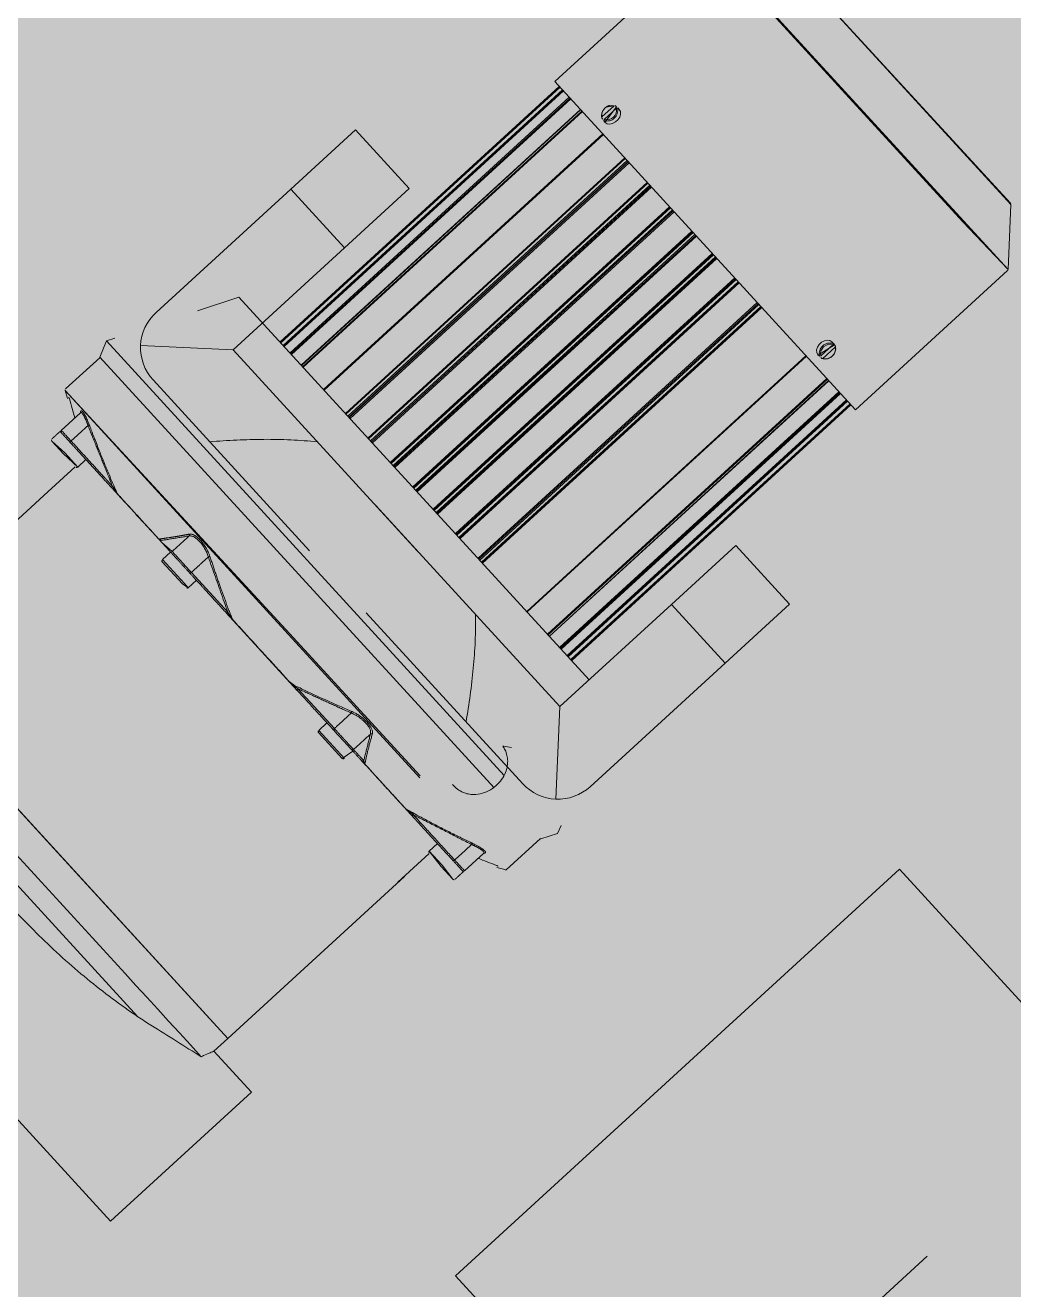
# Model space of a CAD drawing. Header units: metres. Extents: x 2306714 to 2308412, y 453204 to 454783.
# Drawn here: x 2307428.5801 to 2307428.7355, y 454008.7036 to 454008.9024 of the extents above; entities that cross this region are included whole.
import ezdxf

# ---------------------------------------------------------------- set-up
doc = ezdxf.new("R2010")
doc.units = ezdxf.units.M
doc.set_wipeout_variables(frame=1)
doc.linetypes.add('CENTER', pattern=[2, 1.25, -0.25, 0.25, -0.25])
for name, color, linetype in [('220_СТР', 7, 'Continuous'), ('АД_серый', 250, 'Continuous'), ('ГП_здания', 7, 'Continuous'), ('ПП_Дорога_Покрытия_Газон', 3, 'Continuous')]:
    doc.layers.add(name, color=color, linetype=linetype)
for name, color, linetype, lineweight in [('280_ПОР_Откосы планировки', 250, 'Continuous', 20), ('ГП_АД том 3.2.6', 250, 'Continuous', 40), ('ПП_Дорога_Покрытия_Откос', 3, 'Continuous', 9)]:
    doc.layers.add(name, color=color, linetype=linetype, lineweight=lineweight)

# ---------------------------------------------------------------- blocks, each defined once
blk = doc.blocks.new('АД 3.2.6')
at = {"layer": 'АД_серый'}
h = blk.add_hatch(dxfattribs=at)
h.set_pattern_fill('ANSI37', color=256, scale=0.25)
h.set_pattern_definition([(45, (-2306965.9422, -453205.9558), (-0.56126600757, 0.56126600757), []), (135, (-2306965.9422, -453205.9558), (-0.56126600757, -0.56126600757), [])])
edge = h.paths.add_edge_path()
edge.add_line((1053.93186, 1206.08536), (1054.02543, 1208.20484))
edge.add_line((1054.02543, 1208.20484), (1018.62202, 1175.7919))
edge.add_line((1018.62202, 1175.7919), (966.99205, 1128.52302))
edge.add_line((966.99205, 1128.52302), (878.48354, 1047.49067))
edge.add_line((878.48354, 1047.49067), (841.60499, 1013.72719))
edge.add_line((841.60499, 1013.72719), (814.31486, 988.74221))
edge.add_line((814.31486, 988.74221), (777.43631, 954.97873))
edge.add_line((777.43631, 954.97873), (740.55776, 921.21525))
edge.add_line((740.55776, 921.21525), (666.80067, 853.68829))
edge.add_line((666.80067, 853.68829), (629.92212, 819.92481))
edge.add_line((629.92212, 819.92481), (593.04357, 786.16133))
edge.add_line((593.04357, 786.16133), (556.16502, 752.39785))
edge.add_line((556.16502, 752.39785), (292.41778, 510.92888))
edge.add_line((292.41778, 510.92888), (59.06115, 297.28349))
edge.add_arc((479.24764, -161.67002), 622.24996, 132.47509102, 141.13179677)
edge.add_line((-5.2309, 228.81116), (-27.95818, 200.61292))
edge.add_arc((-516.71903, 594.54558), 627.75003, 312.47523068, 321.13179661, ccw=False)
edge.add_line((-92.81738, 131.5364), (-212.23468, 22.20554))
edge.add_line((-212.23468, 22.20554), (-211.22178, 21.09919))
edge.add_line((-211.22178, 21.09919), (-91.80447, 130.43005))
edge.add_arc((-516.71903, 594.54558), 629.25003, 312.4752307, 321.13179662)
edge.add_line((-26.79029, 199.67163), (-4.06301, 227.86986))
edge.add_arc((479.24764, -161.67002), 620.74996, 132.47509101, 141.13179676, ccw=False)
edge.add_line((60.07406, 296.17713), (293.44604, 509.83656))
edge.add_line((293.44604, 509.83656), (557.17795, 751.29146))
edge.add_line((557.17795, 751.29146), (594.0565, 785.05494))
edge.add_line((594.0565, 785.05494), (630.93505, 818.81842))
edge.add_line((630.93505, 818.81842), (667.8136, 852.5819))
edge.add_line((667.8136, 852.5819), (741.5707, 920.10885))
edge.add_line((741.5707, 920.10885), (778.44926, 953.87233))
edge.add_line((778.44926, 953.87233), (815.32781, 987.63581))
edge.add_line((815.32781, 987.63581), (842.61793, 1012.62079))
edge.add_line((842.61793, 1012.62079), (879.49648, 1046.38427))
edge.add_line((879.49648, 1046.38427), (968.00501, 1127.41661))
edge.add_line((968.00501, 1127.41661), (1019.63498, 1174.68549))
edge.add_line((1019.63498, 1174.68549), (1053.93186, 1206.08536))
blk = doc.blocks.new('Водоподготовка 4 этап')
at = {"layer": '220_СТР', "lineweight": 30, "true_color": 0xe51010}
h = blk.add_hatch(color=12, dxfattribs=at)
h.dxf.hatch_style = 1
h.paths.add_polyline_path([(2307427.33288, 454009.45795), (2307434.33981, 454015.87302), (2307439.33817, 454010.41625), (2307432.32988, 454003.99993)])
blk = doc.blocks.new('Водоподготовка 18.05')
at = {"layer": 'ГП_здания', "linetype": 'Continuous', "lineweight": 13}
for p, q in [((-938.62, 7537.02, 0), (-939.87, 7537.59, 0)), ((-942.37, 7536.34, 0), (-949.7, 7536.34, 0)), ((-950.5, 7532, 0), (-954.6, 7532, 0)), ((-950.46, 7532.01, 0), (-950.47, 7532.01, 0)), ((-956.6, 7526, 0), (-954.85, 7526, 0)), ((-926.12, 7523.1, 0), (-926.12, 7480.25, 0)), ((-860.37, 7519.03, 0), (-919.87, 7519.03, 0)), ((-860.37, 7519.03, 0), (-919.87, 7519.03, 0)), ((-860.37, 7519, 0), (-919.87, 7519, 0)), ((-860.37, 7518.85, 0), (-919.87, 7518.85, 0)), ((-860.37, 7518.31, 0), (-919.87, 7518.31, 0)), ((-860.37, 7518.31, 0), (-919.87, 7518.31, 0)), ((-860.37, 7518.2, 0), (-919.87, 7518.2, 0)), ((-860.37, 7518.06, 0), (-919.87, 7518.06, 0)), ((-860.37, 7516.7, 0), (-919.87, 7516.7, 0)), ((-860.37, 7516.69, 0), (-919.87, 7516.69, 0)), ((-860.37, 7516.51, 0), (-919.87, 7516.51, 0)), ((-860.37, 7516.37, 0), (-919.87, 7516.37, 0)), ((-1007.97, 7455.88, 0), (-1007.97, 7514.29, 0)), ((-860.37, 7514.07, 0), (-919.87, 7514.07, 0)), ((-860.37, 7514.05, 0), (-919.87, 7514.05, 0)), ((-860.37, 7513.76, 0), (-919.87, 7513.76, 0)), ((-860.37, 7513.64, 0), (-919.87, 7513.64, 0)), ((-858.82, 7510.84, 0), (-858.82, 7510.59, 0)), ((-860.37, 7508.88, 0), (-919.87, 7508.88, 0)), ((-860.37, 7508.76, 0), (-919.87, 7508.76, 0)), ((-860.37, 7503.78, 0), (-919.87, 7503.78, 0)), ((-860.37, 7503.75, 0), (-919.87, 7503.75, 0)), ((-860.37, 7503.68, 0), (-919.87, 7503.68, 0)), ((-860.37, 7503.23, 0), (-919.87, 7503.23, 0)), ((-860.37, 7503, 0), (-919.87, 7503, 0)), ((-860.37, 7502.97, 0), (-919.87, 7502.97, 0)), ((-860.37, 7502.74, 0), (-919.87, 7502.74, 0)), ((-860.37, 7498.57, 0), (-919.87, 7498.57, 0)), ((-860.37, 7498.51, 0), (-919.87, 7498.51, 0)), ((-860.37, 7498.42, 0), (-919.87, 7498.42, 0)), ((-860.37, 7497.97, 0), (-919.87, 7497.97, 0)), ((-860.37, 7497.76, 0), (-919.87, 7497.76, 0)), ((-860.37, 7497.74, 0), (-919.87, 7497.74, 0)), ((-860.37, 7497.53, 0), (-919.87, 7497.53, 0)), ((-860.37, 7493.36, 0), (-919.87, 7493.36, 0)), ((-860.37, 7493.27, 0), (-919.87, 7493.27, 0)), ((-860.37, 7493.16, 0), (-919.87, 7493.16, 0)), ((-860.37, 7492.71, 0), (-919.87, 7492.71, 0)), ((-860.37, 7492.52, 0), (-919.87, 7492.52, 0)), ((-860.37, 7492.5, 0), (-919.87, 7492.5, 0)), ((-860.37, 7492.32, 0), (-919.87, 7492.32, 0)), ((-926.12, 7447.07, 0), (-926.12, 7489.92, 0)), ((-860.37, 7488.14, 0), (-919.87, 7488.14, 0)), ((-860.37, 7488.03, 0), (-919.87, 7488.03, 0)), ((-860.37, 7487.89, 0), (-919.87, 7487.89, 0)), ((-860.37, 7487.44, 0), (-919.87, 7487.44, 0)), ((-860.37, 7487.28, 0), (-919.87, 7487.28, 0)), ((-860.37, 7487.26, 0), (-919.87, 7487.26, 0)), ((-860.37, 7487.1, 0), (-919.87, 7487.1, 0)), ((-860.37, 7483.42, 0), (-919.87, 7483.42, 0)), ((-860.37, 7483.28, 0), (-919.87, 7483.28, 0)), ((-860.37, 7483.12, 0), (-919.87, 7483.12, 0)), ((-860.37, 7482.67, 0), (-919.87, 7482.67, 0)), ((-860.37, 7482.53, 0), (-919.87, 7482.53, 0)), ((-860.37, 7482.51, 0), (-919.87, 7482.51, 0)), ((-860.37, 7482.37, 0), (-919.87, 7482.37, 0)), ((-860.37, 7478.19, 0), (-919.87, 7478.19, 0)), ((-860.37, 7478.02, 0), (-919.87, 7478.02, 0)), ((-860.37, 7477.84, 0), (-919.87, 7477.84, 0)), ((-860.37, 7477.39, 0), (-919.87, 7477.39, 0)), ((-860.37, 7477.27, 0), (-919.87, 7477.27, 0)), ((-860.37, 7477.25, 0), (-919.87, 7477.25, 0)), ((-860.37, 7477.14, 0), (-919.87, 7477.14, 0)), ((-860.37, 7472.95, 0), (-919.87, 7472.95, 0)), ((-860.37, 7472.76, 0), (-919.87, 7472.76, 0)), ((-860.37, 7472.56, 0), (-919.87, 7472.56, 0)), ((-860.37, 7472.11, 0), (-919.87, 7472.11, 0)), ((-860.37, 7472.01, 0), (-919.87, 7472.01, 0)), ((-860.37, 7471.99, 0), (-919.87, 7471.99, 0)), ((-860.37, 7471.91, 0), (-919.87, 7471.91, 0)), ((-860.37, 7461.62, 0), (-919.87, 7461.62, 0)), ((-860.37, 7461.5, 0), (-919.87, 7461.5, 0)), ((-858.82, 7459.86, 0), (-858.82, 7459.61, 0)), ((-855.92, 7459.61, 0), (-855.92, 7459.86, 0)), ((-860.37, 7456.75, 0), (-919.87, 7456.75, 0)), ((-860.37, 7456.62, 0), (-919.87, 7456.62, 0)), ((-860.37, 7456.33, 0), (-919.87, 7456.33, 0)), ((-919.87, 7456.31, 0), (-860.37, 7456.31, 0)), ((-860.37, 7453.95, 0), (-919.87, 7453.95, 0)), ((-860.37, 7453.81, 0), (-919.87, 7453.81, 0)), ((-860.37, 7453.62, 0), (-919.87, 7453.62, 0)), ((-919.87, 7453.61, 0), (-860.37, 7453.61, 0)), ((-860.37, 7452.2, 0), (-919.87, 7452.2, 0)), ((-860.37, 7452.06, 0), (-919.87, 7452.06, 0)), ((-919.87, 7451.95, 0), (-860.37, 7451.95, 0)), ((-860.37, 7451.95, 0), (-919.87, 7451.95, 0)), ((-860.37, 7451.35, 0), (-919.87, 7451.35, 0)), ((-860.37, 7451.2, 0), (-919.87, 7451.2, 0)), ((-919.87, 7451.17, 0), (-860.37, 7451.17, 0)), ((-860.37, 7451.17, 0), (-919.87, 7451.17, 0)), ((-919.87, 7451.14, 0), (-860.37, 7451.14, 0)), ((-956.6, 7444.17, 0), (-954.85, 7444.17, 0)), ((-963.55, 7443.9, 0), (-956.85, 7443.9, 0)), ((-950.5, 7438.17, 0), (-954.6, 7438.17, 0)), ((-950.46, 7438.17, 0), (-950.47, 7438.17, 0))]:
    blk.add_line(p, q, dxfattribs=at)
at = {"layer": 'ГП_здания', "linetype": 'Continuous', "lineweight": 13, "elevation": 0}
for points in [[(-939.87, 7445), (-939.87, 7537.59), (-942.37, 7536.38), (-942.37, 7444.65)], [(-949.92, 7453.68), (-949.92, 7485.09), (-949.92, 7536.2), (-950.5, 7535.05)], [(-926.12, 7531.4), (-919.87, 7528.59), (-919.87, 7447.07)], [(-999.85, 7526.28), (-999.85, 7485.09), (-999.85, 7443.84), (-999.85, 7526.28), (-986.31, 7526.28), (-963.55, 7526.28), (-956.85, 7526.28)], [(-827.97, 7520.09), (-860.37, 7520.09), (-860.37, 7450.09), (-827.97, 7450.09)], [(-820.55, 7512.76), (-827.8, 7520.01), (-827.8, 7450.16), (-820.55, 7457.41)], [(-858.82, 7510.32), (-858.67, 7510.42), (-856.07, 7510.42)], [(-1032.81, 7509.15), (-1032.81, 7435.09), (-1002.81, 7435.09), (-1002.81, 7443.84)], [(-954.85, 7506.28), (-956.6, 7506.28), (-956.6, 7501.17), (-956.6, 7500.28), (-954.85, 7500.28)], [(-954.85, 7469.9), (-956.6, 7469.9), (-956.6, 7463.9)], [(-855.92, 7460.15), (-856.07, 7460.04), (-858.67, 7460.04), (-858.82, 7460.15)], [(-954.55, 7449.96), (-954.6, 7450.11), (-954.6, 7449.92)], [(-1002.81, 7443.84), (-999.85, 7443.84), (-962.18, 7443.84)], [(-938.62, 7433.15), (-939.87, 7432.59), (-942.37, 7433.79)]]:
    blk.add_lwpolyline(points, dxfattribs=at)
for points in [[(-949.92, 7536.2, -0.284079), (-949.7, 7536.34), (-949.7, 7485.09), (-949.7, 7453.86)], [(-902.37, 7535.6), (-931.12, 7535.6, 0.198912), (-936.42, 7533.41), (-926.12, 7523.1), (-902.37, 7523.1), (-888.62, 7523.1), (-888.62, 7535.6), (-902.37, 7535.6), (-902.37, 7523.1)], [(-936.42, 7533.41, 0.198912), (-938.62, 7528.1), (-938.62, 7491.71)], [(-827.8, 7450.16, -0.198912), (-827.97, 7450.09), (-827.97, 7460.48), (-827.97, 7520.09, -0.198912), (-827.8, 7520.01)], [(-858.67, 7510.42, 0.551182), (-856.07, 7510.42), (-855.92, 7510.32, -0.569143), (-858.82, 7510.32), (-858.82, 7510.07, -0.180176), (-858.82, 7510.59), (-855.92, 7510.59), (-855.92, 7510.84)], [(-857.57, 7511.62), (-857.59, 7511.62, 0.269631), (-858.82, 7510.84), (-858.67, 7510.95)], [(-857.17, 7511.62), (-857.14, 7511.62, -0.269631), (-855.92, 7510.84), (-856.07, 7510.95)], [(-855.92, 7510.32), (-855.92, 7510.07, 0.180176), (-855.92, 7510.59)], [(-954.85, 7508.83), (-954.85, 7508.32, -0.414088), (-954.6, 7508.56), (-954.6, 7506.19, 0.414088), (-954.85, 7505.95)], [(-956.6, 7500.28, -0.414214), (-956.85, 7500.53), (-956.85, 7501.34), (-956.85, 7506.03, -0.414214), (-956.6, 7506.28)], [(-936.42, 7436.77, -0.198912), (-938.62, 7442.07), (-938.62, 7478.47)], [(-956.85, 7464.15), (-956.85, 7469.65, -0.414214), (-956.6, 7469.9)], [(-956.85, 7464.15, 0.414214), (-956.6, 7463.9), (-954.85, 7463.9)], [(-902.37, 7434.57), (-931.12, 7434.57, -0.198912), (-936.42, 7436.77), (-926.12, 7447.07), (-902.37, 7447.07), (-888.62, 7447.07), (-888.62, 7434.57), (-902.37, 7434.57), (-902.37, 7447.07)], [(-938.62, 7442.07, 0.198912), (-936.42, 7436.77, 0.198912), (-931.12, 7434.57)], [(-942.37, 7433.84), (-949.7, 7433.84, -0.284079), (-949.92, 7433.97), (-950.5, 7435.12)]]:
    blk.add_lwpolyline(points, format="xyb", dxfattribs=at)
for points in [[(-956.85, 7531.75, -0.414214), (-956.6, 7532), (-956.6, 7529.02), (-956.6, 7526, -0.414214), (-956.85, 7526.25), (-956.85, 7529.02)], [(-820.55, 7457.41), (-820.55, 7512.76, -0.198912), (-820.47, 7512.59), (-820.47, 7457.59, -0.198912)], [(-856.07, 7510.95, 0.551182), (-858.67, 7510.95)], [(-855.92, 7459.86, 0.178161), (-855.92, 7460.39), (-855.92, 7460.15, 0.574934), (-858.82, 7460.15), (-858.82, 7460.39, 0.178161), (-858.82, 7459.86)], [(-858.82, 7459.61), (-858.67, 7459.51), (-856.07, 7459.51), (-855.92, 7459.61, -0.574934)], [(-956.85, 7438.42, 0.414214), (-956.6, 7438.17), (-956.6, 7441.15), (-956.6, 7444.17, 0.414214), (-956.85, 7443.92), (-956.85, 7441.15)]]:
    blk.add_lwpolyline(points, format="xyb", close=True, dxfattribs=at)
at = {"layer": 'ГП_здания', "linetype": 'Continuous', "lineweight": 13, "elevation": 0, "flags": 128}
for points in [[(-858.87, 7510.33), (-858.87, 7509.97), (-858.78, 7509.61), (-858.52, 7509.3), (-858.12, 7509.06), (-857.63, 7508.94), (-857.11, 7508.94), (-856.62, 7509.06), (-856.22, 7509.3), (-855.96, 7509.61), (-855.87, 7509.97), (-855.87, 7510.33)], [(-954.85, 7501.85), (-954.85, 7501.83), (-954.84, 7501.8), (-954.81, 7501.78), (-954.78, 7501.76), (-954.74, 7501.74), (-954.7, 7501.73), (-954.65, 7501.72), (-954.6, 7501.72), (-954.6, 7493.22), (-954.65, 7493.22), (-954.7, 7493.23), (-954.74, 7493.24), (-954.78, 7493.26), (-954.81, 7493.28), (-954.84, 7493.3), (-954.85, 7493.32), (-954.85, 7493.35), (-954.85, 7476.82), (-954.85, 7476.85), (-954.84, 7476.87), (-954.81, 7476.89), (-954.78, 7476.91), (-954.74, 7476.93), (-954.7, 7476.94), (-954.65, 7476.95), (-954.6, 7476.95), (-954.6, 7468.45), (-954.65, 7468.45), (-954.7, 7468.44), (-954.74, 7468.43), (-954.78, 7468.41), (-954.81, 7468.39), (-954.84, 7468.37), (-954.85, 7468.35), (-954.85, 7468.32)], [(-855.87, 7460.13), (-855.87, 7460.48), (-855.96, 7460.84), (-856.22, 7461.16), (-856.62, 7461.4), (-857.11, 7461.53), (-857.63, 7461.53), (-858.12, 7461.4), (-858.52, 7461.16), (-858.78, 7460.84), (-858.87, 7460.48), (-858.87, 7460.48), (-858.87, 7460.13)]]:
    blk.add_lwpolyline(points, dxfattribs=at)
at = {"layer": 'ГП_здания', "lineweight": 13, "ltscale": 25, "elevation": 0}
blk.add_lwpolyline([(-904.02, 7392.18), (-904.02, 7296.24), (-998.64, 7296.24), (-998.64, 7392.18)], close=True, dxfattribs=at)
at = {"layer": 'ГП_здания', "linetype": 'Continuous', "lineweight": 13}
for centre, start, end in [((-857.37, 7459.24, 0), 31.7792, 148.2208), ((-857.37, 7460.31, 0), 211.7792, 328.2208)]:
    blk.add_arc(centre, 1.53, start, end, dxfattribs=at)
for points, knots in [([(-950.23, 7535.04, 0), (-950.23, 7535.04, 0), (-950.22, 7535.03, 0), (-950.24, 7535, 0), (-950.26, 7534.94, 0), (-950.29, 7534.87, 0), (-950.32, 7534.82, 0), (-950.33, 7534.79, 0), (-950.79, 7533.86, 0), (-951.25, 7532.93, 0), (-951.7, 7532, 0)], [0, 0, 0, 0, 0.185607, 0.371089, 0.560628, 0.766123, 1, 1, 1, 2, 2, 2, 2]), ([(-1002.81, 7443.84, 0), (-1002.85, 7443.85, 0), (-1002.91, 7443.88, 0), (-1003.5, 7444.09, 0), (-1004.2, 7444.33, 0), (-1004.72, 7444.49, 0), (-1004.85, 7444.54, 0), (-1005.26, 7446, 0), (-1006.08, 7448.93, 0), (-1007.13, 7452.77, 0), (-1007.76, 7455.1, 0), (-1007.97, 7455.88, 0), (-1008.32, 7457.49, 0), (-1009.04, 7460.72, 0), (-1009.85, 7465.68, 0), (-1010.45, 7470.72, 0), (-1010.82, 7475.67, 0), (-1011, 7480.5, 0), (-1011.04, 7485.2, 0), (-1010.99, 7489.91, 0), (-1010.81, 7494.71, 0), (-1010.44, 7499.57, 0), (-1009.85, 7504.52, 0), (-1009.04, 7509.45, 0), (-1008.32, 7512.67, 0), (-1007.97, 7514.29, 0), (-1007.45, 7516.21, 0), (-1006.67, 7519.11, 0), (-1005.62, 7522.88, 0), (-1005.11, 7524.72, 0), (-1004.85, 7525.64, 0)], [0, 0, 0, 0, 0.300687, 0.595642, 0.898715, 1, 1, 1, 1.397502, 1.79879, 2, 2, 2, 2.085044, 2.17011, 2.256508, 2.342919, 2.422399, 2.501886, 2.581656, 2.661418, 2.74551, 2.829591, 2.914806, 3, 3, 3, 3.497568, 3.748292, 4, 4, 4, 4]), ([(-1004.85, 7444.54, 0), (-1004.85, 7471.57, 0), (-1004.85, 7498.6, 0), (-1004.85, 7525.64, 0), (-1004.82, 7525.65, 0), (-1004.36, 7525.79, 0), (-1003.6, 7526.05, 0), (-1002.99, 7526.27, 0), (-1002.74, 7526.36, 0), (-1002.81, 7526.33, 0), (-1002.81, 7526.33, 0)], [0, 0, 0, 0, 1, 1, 1, 1.027109, 1.348647, 1.680487, 1.985831, 2, 2, 2, 2]), ([(-926.12, 7503.49, 0), (-927.07, 7504.52, 0), (-928.98, 7506.59, 0), (-932.07, 7509.49, 0), (-935.28, 7512.28, 0), (-937.51, 7514.05, 0), (-938.62, 7514.94, 0)], [0, 0, 0, 0, 0.248421, 0.497686, 0.748674, 1, 1, 1, 1]), ([(-926.12, 7466.69, 0), (-927.07, 7465.65, 0), (-928.98, 7463.58, 0), (-932.07, 7460.68, 0), (-935.28, 7457.89, 0), (-937.51, 7456.12, 0), (-938.62, 7455.23, 0)], [0, 0, 0, 0, 0.248421, 0.497686, 0.748674, 1, 1, 1, 1]), ([(-946.84, 7449.41, 0), (-946.83, 7449.06, 0), (-946.79, 7448.36, 0), (-946.5, 7447.44, 0), (-946.06, 7446.66, 0), (-945.4, 7445.89, 0), (-944.41, 7445.2, 0), (-943.03, 7444.73, 0), (-941.61, 7444.62, 0), (-940.26, 7444.84, 0), (-939.24, 7445.25, 0), (-938.5, 7445.75, 0), (-937.9, 7446.31, 0), (-937.41, 7447.01, 0), (-937.07, 7447.77, 0), (-936.96, 7448.29, 0), (-936.91, 7448.53, 0), (-936.89, 7448.5, 0), (-936.87, 7448.47, 0), (-936.84, 7448.44, 0), (-936.58, 7448.11, 0), (-936.31, 7447.78, 0), (-936.05, 7447.45, 0)], [0, 0, 0, 0, 0.081577, 0.163072, 0.226074, 0.288998, 0.386769, 0.468078, 0.549704, 0.624028, 0.699691, 0.752131, 0.804636, 0.874494, 0.944449, 1, 1, 1, 2, 2, 2, 3, 3, 3, 3]), ([(-950.23, 7435.13, 0), (-950.23, 7435.14, 0), (-950.22, 7435.14, 0), (-950.24, 7435.18, 0), (-950.26, 7435.23, 0), (-950.29, 7435.3, 0), (-950.32, 7435.36, 0), (-950.33, 7435.38, 0), (-950.79, 7436.31, 0), (-951.25, 7437.24, 0), (-951.7, 7438.17, 0)], [0, 0, 0, 0, 0.185607, 0.371089, 0.560628, 0.766123, 1, 1, 1, 2, 2, 2, 2])]:
    blk.add_open_spline(points, degree=3, knots=knots, dxfattribs=at)
for points, weights, knots in [([(-956.6, 7532, 0), (-956.02, 7532, 0), (-955.44, 7532, 0), (-954.85, 7532, 0), (-954.85, 7530.83, 0), (-954.85, 7529.66, 0), (-954.85, 7528.49, 0), (-954.85, 7525.66, 0), (-954.85, 7522.83, 0), (-954.85, 7520, 0), (-954.85, 7519.94, 0), (-954.85, 7519.55, 0), (-954.85, 7519.04, 0), (-954.85, 7518.71, 0), (-954.85, 7518.63, 0), (-954.85, 7518.66, 0), (-954.84, 7518.69, 0), (-954.83, 7518.72, 0), (-954.67, 7519.18, 0), (-953.68, 7522.09, 0), (-952.38, 7525.59, 0), (-951.13, 7528.77, 0), (-950.83, 7529.53, 0), (-950.77, 7529.68, 0)], [1, 1, 1, 1, 1, 1, 1, 1, 1, 1, 1, 1, 1, 1, 1, 0.974678461034, 0.974678461034, 1, 1, 1, 1, 1, 1, 1], [0, 0, 0, 0, 1, 1, 1, 2, 2, 2, 3, 3, 3, 3.129151, 3.778934, 4, 4, 4, 4.552993, 4.552993, 4.552993, 4.676949, 5.344434, 5.511282, 5.552993, 5.552993, 5.552993, 5.552993]), ([(-950.52, 7531.96, 0), (-950.48, 7532, 0), (-950.33, 7532.18, 0), (-950.18, 7532.17, 0), (-950.12, 7531.89, 0), (-950.22, 7531.3, 0), (-950.44, 7530.54, 0), (-950.66, 7529.96, 0), (-950.77, 7529.68, 0), (-950.85, 7529.67, 0), (-950.93, 7529.68, 0), (-950.99, 7529.72, 0), (-952.2, 7526.5, 0), (-953.4, 7523.28, 0), (-954.6, 7520.06, 0), (-954.69, 7520.08, 0), (-954.78, 7520.06, 0), (-954.85, 7520, 0), (-954.85, 7516.41, 0), (-954.85, 7512.81, 0), (-954.85, 7509.22, 0)], [1, 1, 1, 1, 1, 1, 1, 1, 1, 0.974899551895, 0.974899551895, 1, 1, 1, 1, 0.941050741521, 0.941050741521, 1, 1, 1, 1], [0, 0, 0, 0, 0.059347, 0.266282, 0.45935, 0.642381, 0.82694, 1, 1, 1, 1.550559, 1.550559, 1.550559, 2.550559, 2.550559, 2.550559, 3.397948, 3.397948, 3.397948, 4.397948, 4.397948, 4.397948, 4.397948]), ([(-954.85, 7531.75, 0), (-954.85, 7531.9, 0), (-954.75, 7532, 0), (-954.6, 7532, 0), (-954.6, 7531.24, 0), (-954.6, 7530.48, 0), (-954.6, 7529.72, 0), (-953.4, 7529.72, 0), (-952.2, 7529.72, 0), (-950.99, 7529.72, 0), (-950.89, 7529.98, 0), (-950.67, 7530.51, 0), (-950.44, 7531.22, 0), (-950.35, 7531.75, 0), (-950.37, 7532.01, 0), (-950.47, 7531.97, 0), (-950.5, 7531.96, 0)], [1, 0.804737854124, 0.804737854124, 1, 1, 1, 1, 1, 1, 1, 1, 1, 1, 1, 1, 1, 1], [0, 0, 0, 0, 1.570796, 1.570796, 1.570796, 2.570796, 2.570796, 2.570796, 3.570796, 3.570796, 3.570796, 3.78567, 4.013899, 4.23953, 4.477409, 4.570796, 4.570796, 4.570796, 4.570796]), ([(-954.85, 7529.66, 0), (-954.78, 7529.71, 0), (-954.69, 7529.73, 0), (-954.6, 7529.72, 0), (-954.6, 7526.5, 0), (-954.6, 7523.28, 0), (-954.6, 7520.06, 0), (-954.61, 7520, 0), (-954.67, 7519.63, 0), (-954.75, 7519.17, 0), (-954.81, 7518.81, 0), (-954.83, 7518.72, 0), (-954.83, 7515.5, 0), (-954.83, 7512.28, 0), (-954.83, 7509.06, 0), (-954.78, 7509.02, 0), (-954.52, 7508.83, 0), (-953.4, 7508.05, 0), (-952.09, 7507.19, 0), (-950.95, 7506.49, 0), (-950.77, 7506.39, 0), (-950.64, 7506.27, 0), (-950.39, 7506.04, 0), (-950.17, 7505.28, 0), (-950.12, 7504.34, 0), (-950.22, 7503.33, 0), (-950.44, 7502.37, 0), (-950.66, 7501.82, 0), (-950.77, 7501.56, 0), (-950.83, 7501.42, 0), (-951.13, 7500.76, 0), (-952.38, 7497.96, 0), (-953.68, 7494.88, 0), (-954.67, 7492.32, 0), (-954.83, 7491.92, 0), (-954.83, 7487.36, 0), (-954.83, 7482.81, 0), (-954.83, 7478.26, 0), (-954.78, 7478.12, 0), (-954.52, 7477.44, 0), (-953.4, 7474.61, 0), (-952.09, 7471.53, 0), (-950.95, 7469.01, 0), (-950.77, 7468.62, 0), (-950.64, 7468.3, 0), (-950.39, 7467.66, 0), (-950.17, 7466.55, 0), (-950.12, 7465.52, 0), (-950.22, 7464.68, 0), (-950.44, 7464.07, 0), (-950.66, 7463.88, 0), (-950.77, 7463.79, 0), (-950.83, 7463.75, 0), (-951.13, 7463.57, 0), (-952.38, 7462.79, 0), (-953.68, 7461.94, 0), (-954.67, 7461.22, 0), (-954.83, 7461.11, 0), (-954.83, 7457.89, 0), (-954.83, 7454.67, 0), (-954.83, 7451.45, 0), (-954.84, 7451.48, 0), (-954.85, 7451.51, 0), (-954.85, 7451.54, 0), (-954.85, 7451.54, 0), (-954.85, 7451.43, 0), (-954.85, 7450.97, 0), (-954.85, 7450.49, 0), (-954.85, 7450.17, 0), (-954.85, 7450.02, 0), (-954.85, 7449.87, 0), (-954.85, 7449.72, 0)], [1, 0.941050741694, 0.941050741694, 1, 1, 1, 1, 1, 1, 1, 1, 1, 1, 1, 1, 1, 1, 1, 1, 1, 1, 1, 1, 1, 1, 1, 1, 1, 1, 1, 1, 1, 1, 1, 1, 1, 1, 1, 1, 1, 1, 1, 1, 1, 1, 1, 1, 1, 1, 1, 1, 1, 1, 1, 1, 1, 1, 1, 1, 1, 1, 0.974678461034, 0.974678461034, 1, 1, 1, 1, 1, 1, 1, 1, 1], [0, 0, 0, 0, 0.84739, 0.84739, 0.84739, 1.84739, 1.84739, 1.84739, 1.979626, 2.639235, 2.84739, 2.84739, 2.84739, 3.84739, 3.84739, 3.84739, 3.889101, 4.055951, 4.72345, 4.84739, 4.84739, 4.84739, 5.027379, 5.207774, 5.37608, 5.535636, 5.696526, 5.84739, 5.84739, 5.84739, 5.889101, 6.05595, 6.723434, 6.84739, 6.84739, 6.84739, 7.84739, 7.84739, 7.84739, 7.889101, 8.055951, 8.72345, 8.84739, 8.84739, 8.84739, 9.027379, 9.207774, 9.37608, 9.535636, 9.696526, 9.84739, 9.84739, 9.84739, 9.889101, 10.05595, 10.723434, 10.84739, 10.84739, 10.84739, 11.84739, 11.84739, 11.84739, 12.400383, 12.400383, 12.400383, 12.425923, 12.751671, 13.400383, 13.400383, 13.400383, 14.400383, 14.400383, 14.400383, 14.400383]), ([(-950.99, 7501.72, 0), (-952.2, 7501.72, 0), (-953.4, 7501.72, 0), (-954.6, 7501.72, 0), (-954.6, 7503.21, 0), (-954.6, 7504.7, 0), (-954.6, 7506.19, 0), (-953.4, 7506.19, 0), (-952.2, 7506.19, 0), (-950.99, 7506.19, 0), (-952.2, 7506.98, 0), (-953.4, 7507.77, 0), (-954.6, 7508.56, 0), (-954.65, 7508.64, 0), (-954.73, 7508.75, 0), (-954.8, 7508.98, 0), (-954.83, 7509.06, 0), (-954.84, 7509.04, 0), (-954.85, 7509.02, 0), (-954.85, 7508.99, 0), (-954.85, 7508.98, 0), (-954.85, 7508.84, 0), (-954.85, 7508.56, 0), (-954.85, 7508.41, 0), (-954.85, 7508.32, 0), (-954.85, 7507.64, 0), (-954.85, 7506.96, 0), (-954.85, 7506.28, 0), (-954.85, 7504.46, 0), (-954.85, 7502.64, 0), (-954.85, 7500.83, 0), (-954.85, 7498.33, 0), (-954.85, 7495.84, 0), (-954.85, 7493.35, 0), (-954.85, 7493.29, 0), (-954.85, 7492.95, 0), (-954.85, 7492.47, 0), (-954.85, 7492.01, 0), (-954.85, 7491.9, 0), (-954.85, 7491.9, 0), (-954.85, 7491.9, 0), (-954.85, 7491.9, 0), (-954.85, 7491.9, 0), (-954.85, 7491.9, 0), (-954.85, 7491.9, 0), (-954.85, 7491.9, 0), (-954.85, 7491.9, 0), (-954.85, 7491.91, 0), (-954.85, 7491.91, 0), (-954.85, 7491.91, 0), (-954.85, 7491.91, 0), (-954.85, 7491.91, 0), (-954.84, 7491.91, 0), (-954.84, 7491.91, 0), (-954.84, 7491.91, 0), (-954.84, 7491.91, 0), (-954.84, 7491.91, 0), (-954.84, 7491.91, 0), (-954.84, 7491.91, 0), (-954.83, 7491.91, 0), (-954.83, 7491.92, 0), (-954.83, 7491.92, 0), (-954.83, 7491.92, 0), (-954.81, 7492.01, 0), (-954.75, 7492.42, 0), (-954.67, 7492.84, 0), (-954.61, 7493.17, 0), (-954.6, 7493.22, 0), (-953.4, 7496.05, 0), (-952.2, 7498.89, 0), (-950.99, 7501.72, 0)], [1, 1, 1, 1, 1, 1, 1, 1, 1, 1, 1, 1, 1, 1, 1, 1, 1, 0.957494853538, 0.957494853538, 1, 1, 1, 1, 1, 1, 1, 1, 1, 1, 1, 1, 1, 1, 1, 1, 1, 1, 1, 1, 1, 1, 1, 1, 1, 1, 1, 1, 1, 1, 1, 1, 1, 1, 1, 1, 1, 1, 1, 1, 1, 1, 1, 1, 1, 1, 1, 1, 1, 1, 1, 1], [0, 0, 0, 0, 1, 1, 1, 2, 2, 2, 3, 3, 3, 4, 4, 4, 4.662092, 5, 5, 5, 5.718036, 5.718036, 5.718036, 5.743576, 6.069324, 6.718036, 6.718036, 6.718036, 7.718036, 7.718036, 7.718036, 8.718036, 8.718036, 8.718036, 9.718036, 9.718036, 9.718036, 9.847187, 10.49697, 10.718036, 10.718036, 10.718036, 11.718036, 11.718036, 11.718036, 12.718036, 12.718036, 12.718036, 13.718036, 13.718036, 13.718036, 14.718036, 14.718036, 14.718036, 15.718036, 15.718036, 15.718036, 16.718036, 16.718036, 16.718036, 17.718036, 17.718036, 17.718036, 18.718036, 18.718036, 18.718036, 18.926191, 19.5858, 19.718036, 19.718036, 19.718036, 20.718036, 20.718036, 20.718036, 20.718036]), ([(-950.77, 7501.56, 0), (-950.82, 7501.64, 0), (-950.9, 7501.7, 0), (-950.99, 7501.72, 0), (-950.89, 7501.97, 0), (-950.67, 7502.47, 0), (-950.44, 7503.37, 0), (-950.34, 7504.3, 0), (-950.4, 7505.17, 0), (-950.61, 7505.87, 0), (-950.87, 7506.08, 0), (-950.99, 7506.19, 0), (-950.88, 7506.2, 0), (-950.8, 7506.28, 0), (-950.77, 7506.39, 0)], [1, 0.953958261389, 0.953958261389, 1, 1, 1, 1, 1, 1, 1, 1, 1, 0.884641778266, 0.884641778266, 1], [0, 0, 0, 0, 0.74765, 0.74765, 0.74765, 0.899126, 1.060017, 1.219076, 1.38677, 1.566999, 1.74765, 1.74765, 1.74765, 2.941874, 2.941874, 2.941874, 2.941874]), ([(-954.85, 7464.22, 0), (-954.85, 7464.08, 0), (-954.75, 7463.98, 0), (-954.6, 7463.98, 0), (-953.4, 7463.98, 0), (-952.2, 7463.98, 0), (-950.99, 7463.98, 0), (-952.2, 7463.19, 0), (-953.4, 7462.4, 0), (-954.6, 7461.61, 0), (-954.61, 7461.6, 0), (-954.67, 7461.5, 0), (-954.75, 7461.38, 0), (-954.81, 7461.16, 0), (-954.83, 7461.11, 0), (-954.84, 7461.13, 0), (-954.85, 7461.15, 0), (-954.85, 7461.18, 0), (-954.85, 7461.26, 0), (-954.85, 7461.57, 0), (-954.85, 7461.74, 0), (-954.85, 7461.84, 0), (-954.85, 7461.86, 0), (-954.85, 7462.54, 0), (-954.85, 7463.22, 0), (-954.85, 7463.9, 0), (-954.85, 7465.71, 0), (-954.85, 7467.53, 0), (-954.85, 7469.35, 0), (-954.85, 7471.84, 0), (-954.85, 7474.33, 0), (-954.85, 7476.82, 0), (-954.85, 7477.12, 0), (-954.85, 7477.56, 0), (-954.85, 7478.08, 0), (-954.85, 7478.26, 0), (-954.85, 7478.27, 0), (-954.85, 7478.27, 0), (-954.85, 7478.27, 0), (-954.85, 7478.27, 0), (-954.85, 7478.27, 0), (-954.85, 7478.27, 0), (-954.85, 7478.27, 0), (-954.85, 7478.27, 0), (-954.85, 7478.27, 0), (-954.85, 7478.27, 0), (-954.85, 7478.27, 0), (-954.85, 7478.27, 0), (-954.85, 7478.26, 0), (-954.85, 7478.26, 0), (-954.84, 7478.26, 0), (-954.84, 7478.26, 0), (-954.84, 7478.26, 0), (-954.84, 7478.26, 0), (-954.84, 7478.26, 0), (-954.84, 7478.26, 0), (-954.84, 7478.26, 0), (-954.83, 7478.26, 0), (-954.83, 7478.26, 0), (-954.83, 7478.26, 0), (-954.83, 7478.26, 0), (-954.8, 7478.1, 0), (-954.73, 7477.64, 0), (-954.65, 7477.23, 0), (-954.6, 7476.95, 0), (-953.4, 7474.12, 0), (-952.2, 7471.28, 0), (-950.99, 7468.45, 0), (-952.2, 7468.45, 0), (-953.4, 7468.45, 0), (-954.6, 7468.45, 0), (-954.6, 7466.96, 0), (-954.6, 7465.47, 0), (-954.6, 7463.98, 0), (-954.6, 7463.19, 0), (-954.6, 7462.4, 0), (-954.6, 7461.61, 0), (-954.75, 7461.61, 0), (-954.85, 7461.71, 0), (-954.85, 7461.86, 0), (-954.85, 7457.96, 0), (-954.85, 7454.06, 0), (-954.85, 7450.17, 0), (-954.78, 7450.11, 0), (-954.69, 7450.09, 0), (-954.6, 7450.11, 0), (-954.65, 7450.42, 0), (-954.73, 7450.89, 0), (-954.8, 7451.31, 0), (-954.83, 7451.45, 0), (-954.78, 7451.3, 0), (-954.62, 7450.85, 0), (-954.47, 7450.4, 0), (-954.37, 7450.11, 0)], [1, 0.804838552712, 0.804838552712, 1, 1, 1, 1, 1, 1, 1, 1, 1, 1, 1, 1, 0.957494853538, 0.957494853538, 1, 1, 1, 1, 1, 1, 1, 1, 1, 1, 1, 1, 1, 1, 1, 1, 1, 1, 1, 1, 1, 1, 1, 1, 1, 1, 1, 1, 1, 1, 1, 1, 1, 1, 1, 1, 1, 1, 1, 1, 1, 1, 1, 1, 1, 1, 1, 1, 1, 1, 1, 1, 1, 1, 1, 1, 1, 1, 1, 1, 0.804838552938, 0.804838552938, 1, 1, 1, 1, 0.941050741694, 0.941050741694, 1, 1, 1, 1, 1, 1, 1, 1, 1], [0, 0, 0, 0, 1.570369, 1.570369, 1.570369, 2.570369, 2.570369, 2.570369, 3.570369, 3.570369, 3.570369, 3.702605, 4.362214, 4.570369, 4.570369, 4.570369, 5.288405, 5.288405, 5.288405, 5.509471, 6.159255, 6.288405, 6.288405, 6.288405, 7.288405, 7.288405, 7.288405, 8.288405, 8.288405, 8.288405, 9.288405, 9.288405, 9.288405, 9.937118, 10.262865, 10.288405, 10.288405, 10.288405, 11.288405, 11.288405, 11.288405, 12.288405, 12.288405, 12.288405, 13.288405, 13.288405, 13.288405, 14.288405, 14.288405, 14.288405, 15.288405, 15.288405, 15.288405, 16.288405, 16.288405, 16.288405, 17.288405, 17.288405, 17.288405, 18.288405, 18.288405, 18.288405, 18.626313, 19.288405, 19.288405, 19.288405, 20.288405, 20.288405, 20.288405, 21.288405, 21.288405, 21.288405, 22.288405, 22.288405, 22.288405, 23.288405, 23.288405, 23.288405, 24.858774, 24.858774, 24.858774, 25.858774, 25.858774, 25.858774, 26.706164, 26.706164, 26.706164, 27.368256, 27.706164, 27.706164, 27.706164, 28.04938, 28.706164, 28.706164, 28.706164, 28.706164]), ([(-950.77, 7463.79, 0), (-950.8, 7463.9, 0), (-950.88, 7463.97, 0), (-950.99, 7463.98, 0), (-950.89, 7464.07, 0), (-950.67, 7464.24, 0), (-950.44, 7464.81, 0), (-950.34, 7465.59, 0), (-950.4, 7466.54, 0), (-950.61, 7467.57, 0), (-950.87, 7468.16, 0), (-950.99, 7468.45, 0), (-950.9, 7468.48, 0), (-950.82, 7468.53, 0), (-950.77, 7468.62, 0)], [1, 0.884641778266, 0.884641778266, 1, 1, 1, 1, 1, 1, 1, 1, 1, 0.953958261275, 0.953958261275, 1], [0, 0, 0, 0, 1.194225, 1.194225, 1.194225, 1.345701, 1.506592, 1.665651, 1.833345, 2.013574, 2.194225, 2.194225, 2.194225, 2.941874, 2.941874, 2.941874, 2.941874]), ([(-956.6, 7438.17, 0), (-956.02, 7438.17, 0), (-955.44, 7438.17, 0), (-954.85, 7438.17, 0), (-954.85, 7439.34, 0), (-954.85, 7440.51, 0), (-954.85, 7441.68, 0), (-954.85, 7444.51, 0), (-954.85, 7447.34, 0), (-954.85, 7450.17, 0), (-954.85, 7450.23, 0), (-954.85, 7450.62, 0), (-954.85, 7451.13, 0), (-954.85, 7451.46, 0), (-954.85, 7451.54, 0), (-954.85, 7451.51, 0), (-954.84, 7451.48, 0), (-954.83, 7451.45, 0), (-954.67, 7451, 0), (-953.68, 7448.08, 0), (-952.38, 7444.58, 0), (-951.13, 7441.4, 0), (-950.83, 7440.65, 0), (-950.77, 7440.5, 0)], [1, 1, 1, 1, 1, 1, 1, 1, 1, 1, 1, 1, 1, 1, 1, 0.974678461034, 0.974678461034, 1, 1, 1, 1, 1, 1, 1], [0, 0, 0, 0, 1, 1, 1, 2, 2, 2, 3, 3, 3, 3.129151, 3.778934, 4, 4, 4, 4.552993, 4.552993, 4.552993, 4.676949, 5.344434, 5.511282, 5.552993, 5.552993, 5.552993, 5.552993]), ([(-954.83, 7451.45, 0), (-954.81, 7451.37, 0), (-954.75, 7451.01, 0), (-954.67, 7450.54, 0), (-954.61, 7450.17, 0), (-954.6, 7450.11, 0), (-954.6, 7446.89, 0), (-954.6, 7443.67, 0), (-954.6, 7440.45, 0), (-954.69, 7440.44, 0), (-954.78, 7440.46, 0), (-954.85, 7440.51, 0)], [1, 1, 1, 1, 1, 1, 1, 1, 1, 0.941050741694, 0.941050741694, 1], [0, 0, 0, 0, 0.208155, 0.867764, 1, 1, 1, 2, 2, 2, 2.84739, 2.84739, 2.84739, 2.84739]), ([(-950.52, 7438.21, 0), (-950.48, 7438.17, 0), (-950.33, 7437.99, 0), (-950.18, 7438, 0), (-950.12, 7438.28, 0), (-950.22, 7438.87, 0), (-950.44, 7439.63, 0), (-950.66, 7440.21, 0), (-950.77, 7440.5, 0), (-950.85, 7440.5, 0), (-950.93, 7440.49, 0), (-950.99, 7440.45, 0), (-952.2, 7443.67, 0), (-953.4, 7446.89, 0), (-954.6, 7450.11, 0), (-954.69, 7450.09, 0), (-954.78, 7450.11, 0), (-954.85, 7450.17, 0)], [1, 1, 1, 1, 1, 1, 1, 1, 1, 0.974899551895, 0.974899551895, 1, 1, 1, 1, 0.941050741583, 0.941050741583, 1], [0, 0, 0, 0, 0.059347, 0.266282, 0.45935, 0.642381, 0.82694, 1, 1, 1, 1.550559, 1.550559, 1.550559, 2.550559, 2.550559, 2.550559, 3.397948, 3.397948, 3.397948, 3.397948]), ([(-954.85, 7438.42, 0), (-954.85, 7438.27, 0), (-954.75, 7438.17, 0), (-954.6, 7438.17, 0), (-954.6, 7438.93, 0), (-954.6, 7439.69, 0), (-954.6, 7440.45, 0), (-953.4, 7440.45, 0), (-952.2, 7440.45, 0), (-950.99, 7440.45, 0), (-950.89, 7440.2, 0), (-950.67, 7439.66, 0), (-950.44, 7438.95, 0), (-950.35, 7438.43, 0), (-950.37, 7438.16, 0), (-950.47, 7438.2, 0), (-950.5, 7438.21, 0)], [1, 0.804737854124, 0.804737854124, 1, 1, 1, 1, 1, 1, 1, 1, 1, 1, 1, 1, 1, 1], [0, 0, 0, 0, 1.570796, 1.570796, 1.570796, 2.570796, 2.570796, 2.570796, 3.570796, 3.570796, 3.570796, 3.78567, 4.013899, 4.23953, 4.477409, 4.570796, 4.570796, 4.570796, 4.570796])]:
    blk.add_rational_spline(points, weights, degree=3, knots=knots, dxfattribs=at)
at = {"lineweight": 13, "ltscale": 25}
blk.add_wipeout([(-1058.71, 8463.4), (-1058.71, 6566.68), (-1133.71, 6566.68), (-1133.71, 8463.4)], dxfattribs=at).translate(0, 0, 0).dxf.layer = 'ГП_здания'
at = {"layer": 'ГП_здания', "linetype": 'CENTER', "lineweight": 13, "ltscale": 100}
blk.add_line((-1066.86, 7344.37, 0), (202.63, 7344.29, 0), dxfattribs=at)
blk = doc.blocks.new('Откос водоподготовка')
at = {"layer": 'ПП_Дорога_Покрытия_Откос'}
h = blk.add_hatch(dxfattribs=at)
h.set_pattern_fill('GRASS', color=110, scale=0.02, style=0)
h.set_pattern_definition([(90, (-2307476.39992, -453943.012), (-0.3592102448, 0.3592102448), [0.09525, -0.6231704896]), (45, (-2307476.3999, -453943.012), (-0.35921024484, 0.35921024484), [0.09525, -0.41275]), (135, (-2307476.3999, -453943.012), (-0.35921024484, -0.35921024484), [0.09525, -0.41275])])
edge = h.paths.add_edge_path()
edge.add_line((21.81438, 23.73319), (19.4805, 26.28239))
edge.add_arc((14.20344, 31.75312), 7.60107, 224.018251, 313.967682, ccw=False)
edge.add_line((8.73738, 26.47123), (-14.23126, 49.84106))
edge.add_line((-14.23126, 49.84106), (-16.36841, 52.39698))
edge.add_line((-16.36841, 52.39698), (-12.60349, 55.77315))
edge.add_arc((-14.12112, 57.41554), 2.23621, 312.7392, 402.11394)
edge.add_line((-12.46227, 58.91515), (-20.06323, 67.51195))
edge.add_arc((-21.67482, 65.65259), 2.46057, 49.08307, 132.02188)
edge.add_line((-23.32196, 67.48052), (-26.75947, 64.28198))
edge.add_line((-26.75947, 64.28198), (-32.95278, 71.16613))
edge.add_arc((-34.80356, 69.46306), 2.51512, 42.61989, 96.74512)
edge.add_line((-35.09897, 71.96077), (-40.01462, 77.44533))
edge.add_arc((-41.95395, 75.68624), 2.61827, 42.21002, 132.1302)
edge.add_line((-43.71033, 77.62801), (-53.68224, 68.37441))
edge.add_arc((-51.8986, 66.57882), 2.53091, 134.80867, 222.70303)
edge.add_line((-53.75851, 64.86236), (-48.81323, 59.73128))
edge.add_arc((-47.50489, 57.82765), 2.30989, 124.50022, 222.19026)
edge.add_line((-49.21633, 56.27634), (-37.30642, 43.71721))
edge.add_arc((-35.86241, 45.03767), 1.95672, 222.44112, 310.75565)
edge.add_line((-34.585, 43.55545), (-33.30836, 44.4962))
edge.add_arc((-28.67027, 36.73671), 9.04, 43.337077, 120.868071, ccw=False)
edge.add_line((-22.09522, 42.94076), (-19.43837, 40.15334))
edge.add_line((-19.43837, 40.15334), (-0.74955, 17.78563))
edge.add_arc((-6.37591, 13.01427), 7.37712, -51.173828, 40.299142, ccw=False)
edge.add_line((-1.75076, 7.26712), (0.79361, 4.488))
edge.add_arc((-6.53306, 12.49064), 10.85, 312.475121, 402.475096)
edge.add_line((1.46958, 19.81731), (-20.79257, 44.13338))
edge.add_arc((-28.79521, 36.80671), 10.84999, 42.475082, 130.626496)
edge.add_line((-35.85991, 45.04153), (-47.54589, 57.80567))
edge.add_line((-47.54589, 57.80567), (-45.54518, 59.63738))
edge.add_line((-45.54518, 59.63738), (-51.89272, 66.57055))
edge.add_line((-51.89272, 66.57055), (-41.93414, 75.68795))
edge.add_line((-41.93414, 75.68795), (-35.58661, 68.75478))
edge.add_line((-35.58661, 68.75478), (-34.78592, 69.48784))
edge.add_line((-34.78592, 69.48784), (-26.90377, 60.87848))
edge.add_line((-26.90377, 60.87848), (-21.66702, 65.67289))
edge.add_line((-21.66702, 65.67289), (-14.104, 57.4121))
edge.add_line((-14.104, 57.4121), (-19.34075, 52.61768))
edge.add_line((-19.34075, 52.61768), (6.48505, 24.40916))
edge.add_arc((14.48765, 31.73478), 10.84926, 222.471174, 312.479042)

msp = doc.modelspace()

# ---------------------------------------------------------------- hatches: boundary and pattern name
at = {"layer": 'ПП_Дорога_Покрытия_Газон'}
h = msp.add_hatch(dxfattribs=at)
h.set_pattern_fill('ANSI37', color=256, scale=0.15, angle=-9.47535813)
edge = h.paths.add_edge_path()
edge.add_line((2307436.38529, 454020.45733), (2307441.30303, 454014.97629))
edge.add_line((2307441.30303, 454014.97629), (2307441.39919, 454014.98636))
edge.add_line((2307441.39919, 454014.98636), (2307441.53098, 454014.99316))
edge.add_line((2307441.53098, 454014.99316), (2307441.66295, 454014.993))
edge.add_line((2307441.66295, 454014.993), (2307441.79472, 454014.98586))
edge.add_line((2307441.79472, 454014.98586), (2307441.92593, 454014.97178))
edge.add_line((2307441.92593, 454014.97178), (2307442.05621, 454014.95079))
edge.add_line((2307442.05621, 454014.95079), (2307442.18521, 454014.92295))
edge.add_line((2307442.18521, 454014.92295), (2307442.31255, 454014.88833))
edge.add_line((2307442.31255, 454014.88833), (2307442.43789, 454014.84704))
edge.add_line((2307442.43789, 454014.84704), (2307442.56087, 454014.79919))
edge.add_line((2307442.56087, 454014.79919), (2307442.68115, 454014.74491))
edge.add_line((2307442.68115, 454014.74491), (2307442.7984, 454014.68436))
edge.add_line((2307442.7984, 454014.68436), (2307442.91229, 454014.6177))
edge.add_line((2307442.91229, 454014.6177), (2307443.0287, 454014.54194))
edge.add_line((2307443.0287, 454014.54194), (2307443.14073, 454014.45984))
edge.add_line((2307443.14073, 454014.45984), (2307443.24802, 454014.37166))
edge.add_line((2307443.24802, 454014.37166), (2307443.35027, 454014.27766))
edge.add_line((2307443.35027, 454014.27766), (2307443.44713, 454014.17813))
edge.add_line((2307443.44713, 454014.17813), (2307449.64045, 454007.29398))
edge.add_line((2307449.64045, 454007.29398), (2307453.07796, 454010.49253))
edge.add_line((2307453.07796, 454010.49253), (2307453.18217, 454010.58148))
edge.add_line((2307453.18217, 454010.58148), (2307453.29117, 454010.66448))
edge.add_line((2307453.29117, 454010.66448), (2307453.40463, 454010.74129))
edge.add_line((2307453.40463, 454010.74129), (2307453.52219, 454010.81165))
edge.add_line((2307453.52219, 454010.81165), (2307453.6435, 454010.87535))
edge.add_line((2307453.6435, 454010.87535), (2307453.76816, 454010.93219))
edge.add_line((2307453.76816, 454010.93219), (2307453.8958, 454010.982))
edge.add_line((2307453.8958, 454010.982), (2307454.02601, 454011.02461))
edge.add_line((2307454.02601, 454011.02461), (2307454.1584, 454011.0599))
edge.add_line((2307454.1584, 454011.0599), (2307454.29254, 454011.08777))
edge.add_line((2307454.29254, 454011.08777), (2307454.42804, 454011.10811))
edge.add_line((2307454.42804, 454011.10811), (2307454.56445, 454011.12087))
edge.add_line((2307454.56445, 454011.12087), (2307454.70136, 454011.12601))
edge.add_line((2307454.70136, 454011.12601), (2307454.83835, 454011.12351))
edge.add_line((2307454.83835, 454011.12351), (2307454.97499, 454011.11338))
edge.add_line((2307454.97499, 454011.11338), (2307455.11085, 454011.09566))
edge.add_line((2307455.11085, 454011.09566), (2307455.24551, 454011.07039))
edge.add_line((2307455.24551, 454011.07039), (2307455.37855, 454011.03765))
edge.add_line((2307455.37855, 454011.03765), (2307455.50956, 454010.99756))
edge.add_line((2307455.50956, 454010.99756), (2307455.63813, 454010.95022))
edge.add_line((2307455.63813, 454010.95022), (2307455.76387, 454010.89579))
edge.add_line((2307455.76387, 454010.89579), (2307455.88638, 454010.83445))
edge.add_line((2307455.88638, 454010.83445), (2307456.00528, 454010.76636))
edge.add_line((2307456.00528, 454010.76636), (2307456.1202, 454010.69176))
edge.add_line((2307456.1202, 454010.69176), (2307456.23078, 454010.61088))
edge.add_line((2307456.23078, 454010.61088), (2307456.33669, 454010.52395))
edge.add_line((2307456.33669, 454010.52395), (2307456.43758, 454010.43126))
edge.add_line((2307456.43758, 454010.43126), (2307456.53316, 454010.33309))
edge.add_line((2307456.53316, 454010.33309), (2307461.11353, 454005.1543))
edge.add_line((2307461.11353, 454005.1543), (2307462.68627, 454003.36827))
edge.add_line((2307462.68627, 454003.36827), (2307463.93765, 454001.92715))
edge.add_line((2307463.93765, 454001.92715), (2307464.02147, 454001.82887))
edge.add_line((2307464.02147, 454001.82887), (2307464.09947, 454001.72591))
edge.add_line((2307464.09947, 454001.72591), (2307464.17141, 454001.61861))
edge.add_line((2307464.17141, 454001.61861), (2307464.23702, 454001.50734))
edge.add_line((2307464.23702, 454001.50734), (2307464.2961, 454001.39247))
edge.add_line((2307464.2961, 454001.39247), (2307464.34846, 454001.27438))
edge.add_line((2307464.34846, 454001.27438), (2307464.3939, 454001.15346))
edge.add_line((2307464.3939, 454001.15346), (2307464.43229, 454001.03012))
edge.add_line((2307464.43229, 454001.03012), (2307464.46349, 454000.90477))
edge.add_line((2307464.46349, 454000.90477), (2307464.4874, 454000.77783))
edge.add_line((2307464.4874, 454000.77783), (2307464.50394, 454000.64972))
edge.add_line((2307464.50394, 454000.64972), (2307464.51306, 454000.52086))
edge.add_line((2307464.51306, 454000.52086), (2307464.51472, 454000.3917))
edge.add_line((2307464.51472, 454000.3917), (2307464.50892, 454000.26265))
edge.add_line((2307464.50892, 454000.26265), (2307464.49568, 454000.13416))
edge.add_line((2307464.49568, 454000.13416), (2307464.47504, 454000.00664))
edge.add_line((2307464.47504, 454000.00664), (2307464.44707, 453999.88053))
edge.add_line((2307464.44707, 453999.88053), (2307464.41187, 453999.75625))
edge.add_line((2307464.41187, 453999.75625), (2307464.36955, 453999.6342))
edge.add_line((2307464.36955, 453999.6342), (2307464.32025, 453999.5148))
edge.add_line((2307464.32025, 453999.5148), (2307464.26414, 453999.39845))
edge.add_line((2307464.26414, 453999.39845), (2307464.20141, 453999.28553))
edge.add_line((2307464.20141, 453999.28553), (2307464.13226, 453999.17642))
edge.add_line((2307464.13226, 453999.17642), (2307464.05693, 453999.07149))
edge.add_line((2307464.05693, 453999.07149), (2307463.97566, 453998.97108))
edge.add_line((2307463.97566, 453998.97108), (2307463.88873, 453998.87553))
edge.add_line((2307463.88873, 453998.87553), (2307463.79643, 453998.78516))
edge.add_line((2307463.79643, 453998.78516), (2307460.03151, 453995.40898))
edge.add_line((2307460.03151, 453995.40898), (2307462.01456, 453993.01136))
edge.add_line((2307462.01456, 453993.01136), (2307462.32276, 453992.69478))
edge.add_line((2307462.32276, 453992.69478), (2307463.31299, 453991.6919))
edge.add_line((2307463.31299, 453991.6919), (2307481.72292, 454008.54772))
edge.add_line((2307481.72292, 454008.54772), (2307436.20884, 454058.25823))
edge.add_line((2307436.20884, 454058.25823), (2307384.94903, 454011.32825))
edge.add_line((2307384.94903, 454011.32825), (2307430.46221, 453961.61597))
edge.add_line((2307430.46221, 453961.61597), (2307455.58137, 453984.61336))
edge.add_line((2307455.58137, 453984.61336), (2307454.3047, 453985.95276))
edge.add_line((2307454.3047, 453985.95276), (2307453.17797, 453986.97132))
edge.add_line((2307453.17797, 453986.97132), (2307451.89642, 453987.78789))
edge.add_line((2307451.89642, 453987.78789), (2307450.88192, 453988.23889))
edge.add_line((2307450.88192, 453988.23889), (2307449.81994, 453988.56177))
edge.add_line((2307449.81994, 453988.56177), (2307448.72327, 453988.75186))
edge.add_line((2307448.72327, 453988.75186), (2307447.61405, 453988.80498))
edge.add_line((2307447.61405, 453988.80498), (2307446.04021, 453988.64457))
edge.add_line((2307446.04021, 453988.64457), (2307444.51532, 453988.20792))
edge.add_line((2307444.51532, 453988.20792), (2307443.09156, 453987.5082))
edge.add_line((2307443.09156, 453987.5082), (2307441.81492, 453986.56746))
edge.add_line((2307441.81492, 453986.56746), (2307441.72117, 453986.49156))
edge.add_line((2307441.72117, 453986.49156), (2307441.62291, 453986.42159))
edge.add_line((2307441.62291, 453986.42159), (2307441.52054, 453986.35781))
edge.add_line((2307441.52054, 453986.35781), (2307441.41442, 453986.30045))
edge.add_line((2307441.41442, 453986.30045), (2307441.30497, 453986.24974))
edge.add_line((2307441.30497, 453986.24974), (2307441.19261, 453986.20587))
edge.add_line((2307441.19261, 453986.20587), (2307441.07776, 453986.16901))
edge.add_line((2307441.07776, 453986.16901), (2307440.96085, 453986.1393))
edge.add_line((2307440.96085, 453986.1393), (2307440.84234, 453986.11684))
edge.add_line((2307440.84234, 453986.11684), (2307440.72267, 453986.10173))
edge.add_line((2307440.72267, 453986.10173), (2307440.60229, 453986.09402))
edge.add_line((2307440.60229, 453986.09402), (2307440.48167, 453986.09375))
edge.add_line((2307440.48167, 453986.09375), (2307440.36126, 453986.10091))
edge.add_line((2307440.36126, 453986.10091), (2307440.24152, 453986.11547))
edge.add_line((2307440.24152, 453986.11547), (2307440.1229, 453986.13738))
edge.add_line((2307440.1229, 453986.13738), (2307440.00586, 453986.16656))
edge.add_line((2307440.00586, 453986.16656), (2307439.89084, 453986.2029))
edge.add_line((2307439.89084, 453986.2029), (2307439.77828, 453986.24625))
edge.add_line((2307439.77828, 453986.24625), (2307439.6686, 453986.29646))
edge.add_line((2307439.6686, 453986.29646), (2307439.56222, 453986.35333))
edge.add_line((2307439.56222, 453986.35333), (2307439.45956, 453986.41665))
edge.add_line((2307439.45956, 453986.41665), (2307439.36098, 453986.48617))
edge.add_line((2307439.36098, 453986.48617), (2307439.26688, 453986.56163))
edge.add_line((2307439.26688, 453986.56163), (2307439.17761, 453986.64275))
edge.add_line((2307439.17761, 453986.64275), (2307439.0935, 453986.72921))
edge.add_line((2307439.0935, 453986.72921), (2307437.78497, 453988.10485))
edge.add_line((2307437.78497, 453988.10485), (2307427.18359, 453999.28834))
edge.add_line((2307427.18359, 453999.28834), (2307427.10254, 453999.38233))
edge.add_line((2307427.10254, 453999.38233), (2307427.02676, 453999.48061))
edge.add_line((2307427.02676, 453999.48061), (2307426.95648, 453999.5829))
edge.add_line((2307426.95648, 453999.5829), (2307426.88938, 453999.6915))
edge.add_line((2307426.88938, 453999.6915), (2307426.82852, 453999.80371))
edge.add_line((2307426.82852, 453999.80371), (2307426.77409, 453999.91918))
edge.add_line((2307426.77409, 453999.91918), (2307426.72626, 454000.03754))
edge.add_line((2307426.72626, 454000.03754), (2307426.68518, 454000.15841))
edge.add_line((2307426.68518, 454000.15841), (2307426.65099, 454000.28141))
edge.add_line((2307426.65099, 454000.28141), (2307426.62379, 454000.40613))
edge.add_line((2307426.62379, 454000.40613), (2307426.60368, 454000.5322))
edge.add_line((2307426.60368, 454000.5322), (2307426.59071, 454000.65919))
edge.add_line((2307426.59071, 454000.65919), (2307426.58493, 454000.78672))
edge.add_line((2307426.58493, 454000.78672), (2307426.58635, 454000.91437))
edge.add_line((2307426.58635, 454000.91437), (2307426.59498, 454001.04174))
edge.add_line((2307426.59498, 454001.04174), (2307426.61078, 454001.16841))
edge.add_line((2307426.61078, 454001.16841), (2307426.6337, 454001.294))
edge.add_line((2307426.6337, 454001.294), (2307426.66367, 454001.41809))
edge.add_line((2307426.66367, 454001.41809), (2307426.70059, 454001.54029))
edge.add_line((2307426.70059, 454001.54029), (2307426.74435, 454001.66021))
edge.add_line((2307426.74435, 454001.66021), (2307426.79481, 454001.77747))
edge.add_line((2307426.79481, 454001.77747), (2307426.85181, 454001.8917))
edge.add_line((2307426.85181, 454001.8917), (2307426.91516, 454002.00253))
edge.add_line((2307426.91516, 454002.00253), (2307426.98466, 454002.10961))
edge.add_line((2307426.98466, 454002.10961), (2307427.06009, 454002.2126))
edge.add_line((2307427.06009, 454002.2126), (2307427.14122, 454002.31116))
edge.add_line((2307427.14122, 454002.31116), (2307427.22778, 454002.40499))
edge.add_line((2307427.22778, 454002.40499), (2307427.31949, 454002.49379))
edge.add_line((2307427.31949, 454002.49379), (2307427.58734, 454002.74389))
edge.add_line((2307427.58734, 454002.74389), (2307424.30944, 454006.14757))
edge.add_line((2307424.30944, 454006.14757), (2307424.34597, 454006.10576))
edge.add_line((2307424.34597, 454006.10576), (2307422.71675, 454007.79618))
edge.add_arc((2307424.50034, 454009.59058), 2.53003, 133.22878, 225.17322, ccw=False)
edge.add_line((2307422.76749, 454011.43402), (2307432.63963, 454020.59366))
edge.add_arc((2307434.44591, 454018.69697), 2.61917, 42.2297, 133.60145, ccw=False)
h.paths.add_polyline_path([(2307441.26795, 454014.97261), (2307441.26339, 454014.97213), (2307441.26657, 454014.96868)])
h.paths.add_polyline_path([(2307434.49497, 454018.86797), (2307434.45459, 454018.83707), (2307434.3923, 454018.78021)])

# ---------------------------------------------------------------- block references
at = {"layer": 'ГП_АД том 3.2.6'}
msp.add_blockref('АД 3.2.6', (2306959.99395, 453221.75996), dxfattribs=at)
at = {"layer": 'ГП_здания'}
msp.add_blockref('Водоподготовка 4 этап', (0, 0), dxfattribs=at)

# ---------------------------------------------------------------- next in the draw order: block references
at = {"layer": 'ГП_здания', "lineweight": 30, "xscale": 0.001, "yscale": 0.001, "zscale": 0.001, "rotation": 42.47509610160246}
msp.add_blockref('Водоподготовка 18.05', (2307434.37602, 454003.92792), dxfattribs=at)

# ---------------------------------------------------------------- next in the draw order: block references
at = {"layer": '280_ПОР_Откосы планировки'}
msp.add_blockref('Откос водоподготовка', (2307476.39992, 453943.012), dxfattribs=at)

doc.saveas('drawing.dxf')
